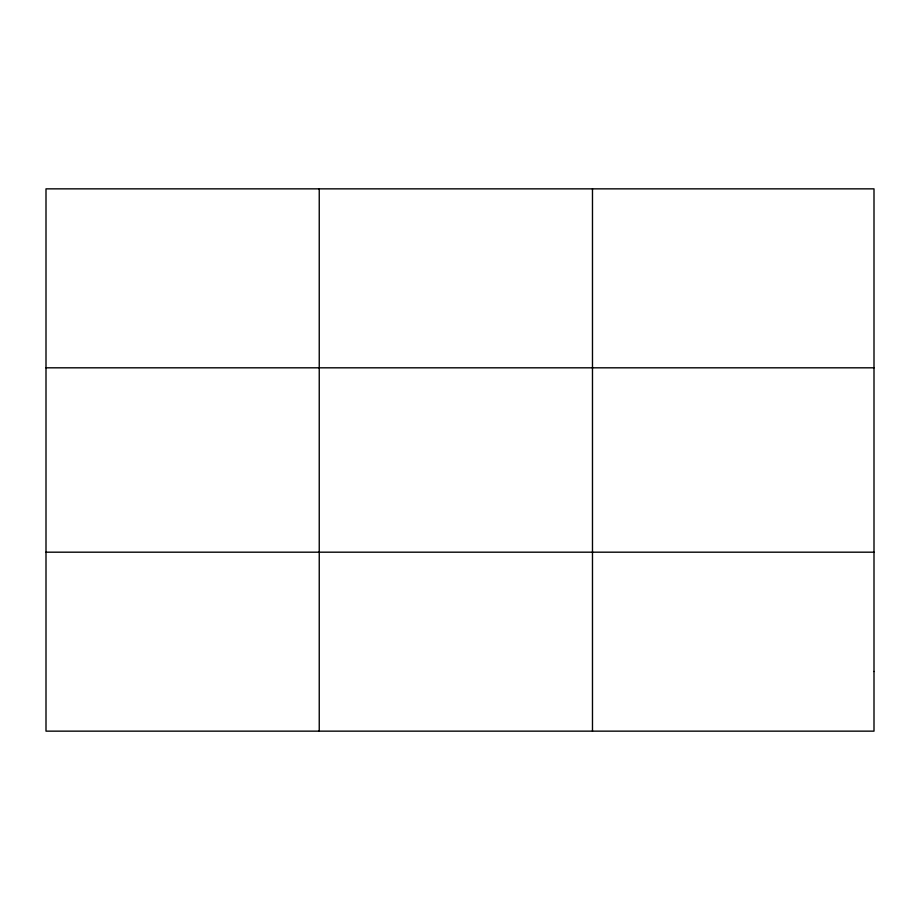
<?xml version="1.0" encoding="UTF-8"?>
<svg xmlns="http://www.w3.org/2000/svg" width="920" height="920" viewBox="0 0 920 920"><rect width="100%" height="100%" fill="white"/><g stroke="black" fill="none" stroke-linecap="round" stroke-linejoin="round"><path stroke-width="1.38" d="M319.24 731.147L319.24 188.853M592.48 731.147L592.48 188.853M46 367.816L874 367.816M46 552.184L874 552.184M874 671.496L874 731.147L46 731.147L46 188.853L874 188.853L874 671.496"/></g></svg>
